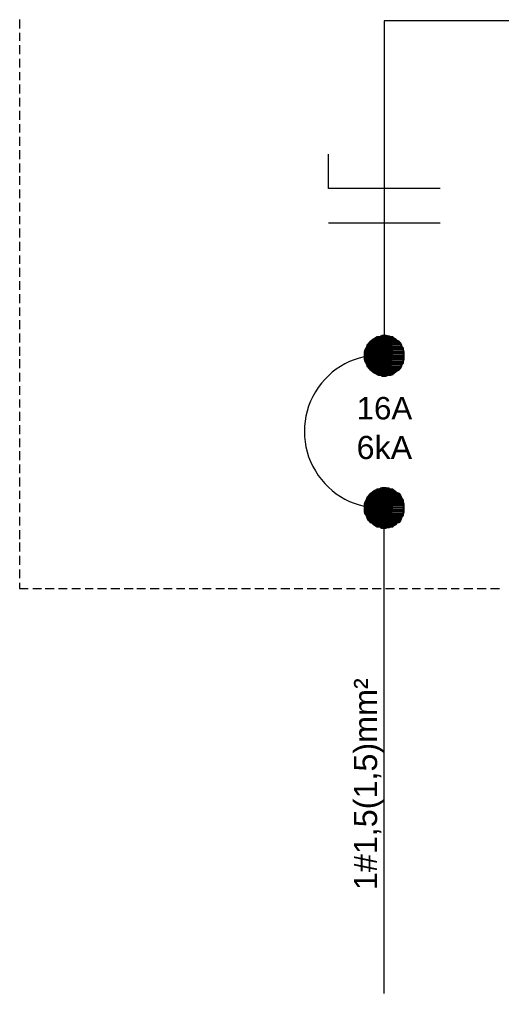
# Model space of a CAD drawing. Header units: millimetres. Extents: x 40 to 176, y -32 to 59.
# Drawn here: x 99.689 to 102.024, y 37.075 to 41.788 of the extents above; entities that cross this region are included whole.
import ezdxf

# ---------------------------------------------------------------- set-up
doc = ezdxf.new("R2010")
doc.units = ezdxf.units.MM
doc.layers.add('13 - Diagrama unifilar', color=7, linetype='Continuous', lineweight=30)
doc.styles.add('Arial0', font='arial.ttf', dxfattribs={"height": 3.14658})

msp = doc.modelspace()

# ---------------------------------------------------------------- hatches: boundary and pattern name
at = {"layer": '13 - Diagrama unifilar', "true_color": 0x000007}
h = msp.add_hatch(color=7, dxfattribs=at)
h.paths.add_polyline_path([(101.4977, 40.2501), (101.4194, 40.2501), (101.5046, 40.2431)])
h.paths.add_polyline_path([(101.4194, 40.2501), (101.5046, 40.2431), (101.4083, 40.2431)])
h = msp.add_hatch(color=7, dxfattribs=at)
h.paths.add_polyline_path([(101.4795, 40.2543), (101.4376, 40.2543), (101.4865, 40.2501)])
h.paths.add_polyline_path([(101.4376, 40.2543), (101.4865, 40.2501), (101.4264, 40.2501)])
h = msp.add_hatch(color=7, dxfattribs=at)
h.paths.add_polyline_path([(101.4655, 40.2571), (101.4446, 40.2571), (101.4795, 40.2543)])
h.paths.add_polyline_path([(101.4446, 40.2571), (101.4795, 40.2543), (101.4376, 40.2543)])
h = msp.add_hatch(color=7, dxfattribs=at)
h.paths.add_polyline_path([(101.541, 40.204), (101.372, 40.204), (101.5479, 40.197)])
h.paths.add_polyline_path([(101.372, 40.204), (101.5479, 40.197), (101.3692, 40.197)])
h = msp.add_hatch(color=7, dxfattribs=at)
h.paths.add_polyline_path([(101.5368, 40.2152), (101.3761, 40.2152), (101.541, 40.204)])
h.paths.add_polyline_path([(101.3761, 40.2152), (101.541, 40.204), (101.372, 40.204)])
h = msp.add_hatch(color=7, dxfattribs=at)
h.paths.add_polyline_path([(101.534, 40.2222), (101.3803, 40.2222), (101.5368, 40.2152)])
h.paths.add_polyline_path([(101.3803, 40.2222), (101.5368, 40.2152), (101.3761, 40.2152)])
h = msp.add_hatch(color=7, dxfattribs=at)
h.paths.add_polyline_path([(101.527, 40.2291), (101.3873, 40.2291), (101.534, 40.2222)])
h.paths.add_polyline_path([(101.3873, 40.2291), (101.534, 40.2222), (101.3803, 40.2222)])
h = msp.add_hatch(color=7, dxfattribs=at)
h.paths.add_polyline_path([(101.5186, 40.2333), (101.3943, 40.2333), (101.527, 40.2291)])
h.paths.add_polyline_path([(101.3943, 40.2333), (101.527, 40.2291), (101.3873, 40.2291)])
h = msp.add_hatch(color=7, dxfattribs=at)
h.paths.add_polyline_path([(101.5116, 40.2403), (101.4013, 40.2403), (101.5186, 40.2333)])
h.paths.add_polyline_path([(101.4013, 40.2403), (101.5186, 40.2333), (101.3943, 40.2333)])
h = msp.add_hatch(color=7, dxfattribs=at)
h.paths.add_polyline_path([(101.5046, 40.2431), (101.4083, 40.2431), (101.5116, 40.2403)])
h.paths.add_polyline_path([(101.4083, 40.2431), (101.5116, 40.2403), (101.4013, 40.2403)])
h = msp.add_hatch(color=7, dxfattribs=at)
h.paths.add_polyline_path([(101.5479, 40.19), (101.365, 40.19), (101.5507, 40.1789)])
h.paths.add_polyline_path([(101.365, 40.19), (101.5507, 40.1789), (101.3622, 40.1789)])
h = msp.add_hatch(color=7, dxfattribs=at)
h.paths.add_polyline_path([(101.5507, 40.1789), (101.3622, 40.1789), (101.5507, 40.1719)])
h.paths.add_polyline_path([(101.3622, 40.1789), (101.5507, 40.1719), (101.3622, 40.1719)])
h = msp.add_hatch(color=7, dxfattribs=at)
h.paths.add_polyline_path([(101.5507, 40.1719), (101.3622, 40.1719), (101.5507, 40.1607)])
h.paths.add_polyline_path([(101.3622, 40.1719), (101.5507, 40.1607), (101.3622, 40.1607)])
h = msp.add_hatch(color=7, dxfattribs=at)
h.paths.add_polyline_path([(101.5507, 40.1607), (101.3622, 40.1607), (101.5507, 40.1509)])
h.paths.add_polyline_path([(101.3622, 40.1607), (101.5507, 40.1509), (101.3622, 40.1509)])
h = msp.add_hatch(color=7, dxfattribs=at)
h.paths.add_polyline_path([(101.5479, 40.197), (101.3692, 40.197), (101.5479, 40.19)])
h.paths.add_polyline_path([(101.3692, 40.197), (101.5479, 40.19), (101.365, 40.19)])
h = msp.add_hatch(color=7, dxfattribs=at)
h.paths.add_polyline_path([(101.5507, 40.1509), (101.3622, 40.1509), (101.5507, 40.1439)])
h.paths.add_polyline_path([(101.3622, 40.1509), (101.5507, 40.1439), (101.3622, 40.1439)])
h = msp.add_hatch(color=7, dxfattribs=at)
h.paths.add_polyline_path([(101.5507, 40.1439), (101.3622, 40.1439), (101.5479, 40.1328)])
h.paths.add_polyline_path([(101.3622, 40.1439), (101.5479, 40.1328), (101.365, 40.1328)])
h = msp.add_hatch(color=7, dxfattribs=at)
h.paths.add_polyline_path([(101.5479, 40.1328), (101.365, 40.1328), (101.5479, 40.1258)])
h.paths.add_polyline_path([(101.365, 40.1328), (101.5479, 40.1258), (101.3692, 40.1258)])
h = msp.add_hatch(color=7, dxfattribs=at)
h.paths.add_polyline_path([(101.5479, 40.1258), (101.3692, 40.1258), (101.541, 40.1188)])
h.paths.add_polyline_path([(101.3692, 40.1258), (101.541, 40.1188), (101.372, 40.1188)])
h = msp.add_hatch(color=7, dxfattribs=at)
h.paths.add_polyline_path([(101.541, 40.1188), (101.372, 40.1188), (101.5368, 40.1076)])
h.paths.add_polyline_path([(101.372, 40.1188), (101.5368, 40.1076), (101.3761, 40.1076)])
h = msp.add_hatch(color=7, dxfattribs=at)
h.paths.add_polyline_path([(101.5368, 40.1076), (101.3761, 40.1076), (101.534, 40.1006)])
h.paths.add_polyline_path([(101.3761, 40.1076), (101.534, 40.1006), (101.3803, 40.1006)])
h = msp.add_hatch(color=7, dxfattribs=at)
h.paths.add_polyline_path([(101.534, 40.1006), (101.3803, 40.1006), (101.527, 40.0937)])
h.paths.add_polyline_path([(101.3803, 40.1006), (101.527, 40.0937), (101.3873, 40.0937)])
h = msp.add_hatch(color=7, dxfattribs=at)
h.paths.add_polyline_path([(101.527, 40.0937), (101.3873, 40.0937), (101.5186, 40.0895)])
h.paths.add_polyline_path([(101.3873, 40.0937), (101.5186, 40.0895), (101.3943, 40.0895)])
h = msp.add_hatch(color=7, dxfattribs=at)
h.paths.add_polyline_path([(101.5186, 40.0895), (101.3943, 40.0895), (101.5116, 40.0825)])
h.paths.add_polyline_path([(101.3943, 40.0895), (101.5116, 40.0825), (101.4013, 40.0825)])
h = msp.add_hatch(color=7, dxfattribs=at)
h.paths.add_polyline_path([(101.5116, 40.0825), (101.4013, 40.0825), (101.5046, 40.0783)])
h.paths.add_polyline_path([(101.4013, 40.0825), (101.5046, 40.0783), (101.4083, 40.0783)])
h = msp.add_hatch(color=7, dxfattribs=at)
h.paths.add_polyline_path([(101.5046, 40.0783), (101.4083, 40.0783), (101.4977, 40.0713)])
h.paths.add_polyline_path([(101.4083, 40.0783), (101.4977, 40.0713), (101.4194, 40.0713)])
h = msp.add_hatch(color=7, dxfattribs=at)
h.paths.add_polyline_path([(101.4977, 40.0713), (101.4194, 40.0713), (101.4865, 40.0685)])
h.paths.add_polyline_path([(101.4194, 40.0713), (101.4865, 40.0685), (101.4264, 40.0685)])
h = msp.add_hatch(color=7, dxfattribs=at)
h.paths.add_polyline_path([(101.4376, 40.0685), (101.4446, 40.0643), (101.4655, 40.0643)])
h.paths.add_polyline_path([(101.4446, 40.0643), (101.4655, 40.0643), (101.4613, 40.0643)])
for points in [[(101.4376, 40.0685), (101.4795, 40.0685), (101.4655, 40.0643)], [(101.4376, 39.331), (101.4795, 39.331), (101.4655, 39.3282)]]:
    msp.add_hatch(color=7, dxfattribs=at).paths.add_polyline_path(points)
h = msp.add_hatch(color=7, dxfattribs=at)
h.paths.add_polyline_path([(101.527, 39.4931), (101.3873, 39.4931), (101.534, 39.4847)])
h.paths.add_polyline_path([(101.3873, 39.4931), (101.534, 39.4847), (101.3803, 39.4847)])
h = msp.add_hatch(color=7, dxfattribs=at)
h.paths.add_polyline_path([(101.5186, 39.4958), (101.3943, 39.4958), (101.527, 39.4931)])
h.paths.add_polyline_path([(101.3943, 39.4958), (101.527, 39.4931), (101.3873, 39.4931)])
h = msp.add_hatch(color=7, dxfattribs=at)
h.paths.add_polyline_path([(101.5116, 39.5028), (101.4013, 39.5028), (101.5186, 39.4958)])
h.paths.add_polyline_path([(101.4013, 39.5028), (101.5186, 39.4958), (101.3943, 39.4958)])
h = msp.add_hatch(color=7, dxfattribs=at)
h.paths.add_polyline_path([(101.5046, 39.507), (101.4083, 39.507), (101.5116, 39.5028)])
h.paths.add_polyline_path([(101.4083, 39.507), (101.5116, 39.5028), (101.4013, 39.5028)])
h = msp.add_hatch(color=7, dxfattribs=at)
h.paths.add_polyline_path([(101.4977, 39.514), (101.4194, 39.514), (101.5046, 39.507)])
h.paths.add_polyline_path([(101.4194, 39.514), (101.5046, 39.507), (101.4083, 39.507)])
h = msp.add_hatch(color=7, dxfattribs=at)
h.paths.add_polyline_path([(101.4795, 39.5182), (101.4376, 39.5182), (101.4865, 39.514)])
h.paths.add_polyline_path([(101.4376, 39.5182), (101.4865, 39.514), (101.4264, 39.514)])
h = msp.add_hatch(color=7, dxfattribs=at)
h.paths.add_polyline_path([(101.4655, 39.521), (101.4446, 39.521), (101.4795, 39.5182)])
h.paths.add_polyline_path([(101.4446, 39.521), (101.4795, 39.5182), (101.4376, 39.5182)])
h = msp.add_hatch(color=7, dxfattribs=at)
h.paths.add_polyline_path([(101.5479, 39.4525), (101.365, 39.4525), (101.5507, 39.4428)])
h.paths.add_polyline_path([(101.365, 39.4525), (101.5507, 39.4428), (101.3622, 39.4428)])
h = msp.add_hatch(color=7, dxfattribs=at)
h.paths.add_polyline_path([(101.5479, 39.4609), (101.3692, 39.4609), (101.5479, 39.4525)])
h.paths.add_polyline_path([(101.3692, 39.4609), (101.5479, 39.4525), (101.365, 39.4525)])
h = msp.add_hatch(color=7, dxfattribs=at)
h.paths.add_polyline_path([(101.541, 39.4679), (101.372, 39.4679), (101.5479, 39.4609)])
h.paths.add_polyline_path([(101.372, 39.4679), (101.5479, 39.4609), (101.3692, 39.4609)])
h = msp.add_hatch(color=7, dxfattribs=at)
h.paths.add_polyline_path([(101.5368, 39.4777), (101.3761, 39.4777), (101.541, 39.4679)])
h.paths.add_polyline_path([(101.3761, 39.4777), (101.541, 39.4679), (101.372, 39.4679)])
h = msp.add_hatch(color=7, dxfattribs=at)
h.paths.add_polyline_path([(101.534, 39.4847), (101.3803, 39.4847), (101.5368, 39.4777)])
h.paths.add_polyline_path([(101.3803, 39.4847), (101.5368, 39.4777), (101.3761, 39.4777)])
h = msp.add_hatch(color=7, dxfattribs=at)
h.paths.add_polyline_path([(101.5507, 39.4428), (101.3622, 39.4428), (101.5507, 39.4358)])
h.paths.add_polyline_path([(101.3622, 39.4428), (101.5507, 39.4358), (101.3622, 39.4358)])
h = msp.add_hatch(color=7, dxfattribs=at)
h.paths.add_polyline_path([(101.5507, 39.4358), (101.3622, 39.4358), (101.5507, 39.4246)])
h.paths.add_polyline_path([(101.3622, 39.4358), (101.5507, 39.4246), (101.3622, 39.4246)])
h = msp.add_hatch(color=7, dxfattribs=at)
h.paths.add_polyline_path([(101.5507, 39.4246), (101.3622, 39.4246), (101.5507, 39.4134)])
h.paths.add_polyline_path([(101.3622, 39.4246), (101.5507, 39.4134), (101.3622, 39.4134)])
h = msp.add_hatch(color=7, dxfattribs=at)
h.paths.add_polyline_path([(101.5507, 39.4134), (101.3622, 39.4134), (101.5507, 39.4065)])
h.paths.add_polyline_path([(101.3622, 39.4134), (101.5507, 39.4065), (101.3622, 39.4065)])
h = msp.add_hatch(color=7, dxfattribs=at)
h.paths.add_polyline_path([(101.5507, 39.4065), (101.3622, 39.4065), (101.5479, 39.3953)])
h.paths.add_polyline_path([(101.3622, 39.4065), (101.5479, 39.3953), (101.365, 39.3953)])
h = msp.add_hatch(color=7, dxfattribs=at)
h.paths.add_polyline_path([(101.5479, 39.3953), (101.365, 39.3953), (101.5479, 39.3883)])
h.paths.add_polyline_path([(101.365, 39.3953), (101.5479, 39.3883), (101.3692, 39.3883)])
h = msp.add_hatch(color=7, dxfattribs=at)
h.paths.add_polyline_path([(101.5479, 39.3883), (101.3692, 39.3883), (101.541, 39.3813)])
h.paths.add_polyline_path([(101.3692, 39.3883), (101.541, 39.3813), (101.372, 39.3813)])
h = msp.add_hatch(color=7, dxfattribs=at)
h.paths.add_polyline_path([(101.541, 39.3813), (101.372, 39.3813), (101.5368, 39.3715)])
h.paths.add_polyline_path([(101.372, 39.3813), (101.5368, 39.3715), (101.3761, 39.3715)])
h = msp.add_hatch(color=7, dxfattribs=at)
h.paths.add_polyline_path([(101.5368, 39.3715), (101.3761, 39.3715), (101.534, 39.3632)])
h.paths.add_polyline_path([(101.3761, 39.3715), (101.534, 39.3632), (101.3803, 39.3632)])
h = msp.add_hatch(color=7, dxfattribs=at)
h.paths.add_polyline_path([(101.534, 39.3632), (101.3803, 39.3632), (101.527, 39.3562)])
h.paths.add_polyline_path([(101.3803, 39.3632), (101.527, 39.3562), (101.3873, 39.3562)])
h = msp.add_hatch(color=7, dxfattribs=at)
h.paths.add_polyline_path([(101.527, 39.3562), (101.3873, 39.3562), (101.5186, 39.3534)])
h.paths.add_polyline_path([(101.3873, 39.3562), (101.5186, 39.3534), (101.3943, 39.3534)])
h = msp.add_hatch(color=7, dxfattribs=at)
h.paths.add_polyline_path([(101.5186, 39.3534), (101.3943, 39.3534), (101.5116, 39.3464)])
h.paths.add_polyline_path([(101.3943, 39.3534), (101.5116, 39.3464), (101.4013, 39.3464)])
h = msp.add_hatch(color=7, dxfattribs=at)
h.paths.add_polyline_path([(101.5116, 39.3464), (101.4013, 39.3464), (101.5046, 39.3422)])
h.paths.add_polyline_path([(101.4013, 39.3464), (101.5046, 39.3422), (101.4083, 39.3422)])
h = msp.add_hatch(color=7, dxfattribs=at)
h.paths.add_polyline_path([(101.5046, 39.3422), (101.4083, 39.3422), (101.4977, 39.3352)])
h.paths.add_polyline_path([(101.4083, 39.3422), (101.4977, 39.3352), (101.4194, 39.3352)])
h = msp.add_hatch(color=7, dxfattribs=at)
h.paths.add_polyline_path([(101.4865, 39.3352), (101.4264, 39.3352), (101.4795, 39.331)])
h.paths.add_polyline_path([(101.4264, 39.3352), (101.4795, 39.331), (101.4376, 39.331)])
h = msp.add_hatch(color=7, dxfattribs=at)
h.paths.add_polyline_path([(101.4376, 39.331), (101.4446, 39.3282), (101.4655, 39.3282)])
h.paths.add_polyline_path([(101.4446, 39.3282), (101.4655, 39.3282), (101.4613, 39.3282)])

# ---------------------------------------------------------------- linework, layer by layer
at = {"layer": '13 - Diagrama unifilar', "color": 6, "linetype": 'Continuous', "lineweight": 20, "true_color": 0x000006}
for points in [[(99.6889, 41.7879), (99.6889, 41.7446), (99.6889, 41.7446)], [(99.6889, 41.7237), (99.6889, 41.6846), (99.6889, 41.6846)], [(99.6889, 41.6636), (99.6889, 41.6203), (99.6889, 41.6203)], [(99.6889, 41.598), (99.6889, 41.5561), (99.6889, 41.5561)], [(99.6889, 41.5337), (99.6889, 41.4946), (99.6889, 41.4946)], [(99.6889, 41.4737), (99.6889, 41.4304), (99.6889, 41.4304)], [(99.6889, 41.4094), (99.6889, 41.3661), (99.6889, 41.3661)], [(99.6889, 41.3452), (99.6889, 41.3019), (99.6889, 41.3019)], [(99.6889, 41.2809), (99.6889, 41.2404), (99.6889, 41.2404)], [(99.6889, 41.2194), (99.6889, 41.1761), (99.6889, 41.1761)], [(99.6889, 41.1552), (99.6889, 41.1119), (99.6889, 41.1119)], [(99.6889, 41.0909), (99.6889, 41.0476), (99.6889, 41.0476)], [(99.6889, 41.0295), (99.6889, 40.9876), (99.6889, 40.9876)], [(99.6889, 40.9652), (99.6889, 40.9233), (99.6889, 40.9233)], [(99.6889, 40.901), (99.6889, 40.8591), (99.6889, 40.8591)], [(99.6889, 40.8367), (99.6889, 40.7976), (99.6889, 40.7976)], [(99.6889, 40.7767), (99.6889, 40.7334), (99.6889, 40.7334)], [(99.6889, 40.7124), (99.6889, 40.6691), (99.6889, 40.6691)], [(99.6889, 40.6468), (99.6889, 40.6049), (99.6889, 40.6049)], [(99.6889, 40.5867), (99.6889, 40.5434), (99.6889, 40.5434)], [(99.6889, 40.5225), (99.6889, 40.4792), (99.6889, 40.4792)], [(99.6889, 40.4582), (99.6889, 40.4149), (99.6889, 40.4149)], [(99.6889, 40.394), (99.6889, 40.3549), (99.6889, 40.3549)], [(99.6889, 40.3325), (99.6889, 40.2892), (99.6889, 40.2892)], [(99.6889, 40.2683), (99.6889, 40.225), (99.6889, 40.225)], [(99.6889, 40.204), (99.6889, 40.1607), (99.6889, 40.1607)], [(99.6889, 40.1439), (99.6889, 40.1006), (99.6889, 40.1006)], [(99.6889, 40.0783), (99.6889, 40.0364), (99.6889, 40.0364)], [(99.6889, 40.014), (99.6889, 39.9721), (99.6889, 39.9721)], [(99.6889, 39.9498), (99.6889, 39.9107), (99.6889, 39.9107)], [(99.6889, 39.8897), (99.6889, 39.8464), (99.6889, 39.8464)], [(99.6889, 39.8255), (99.6889, 39.7822), (99.6889, 39.7822)], [(99.6889, 39.7612), (99.6889, 39.7179), (99.6889, 39.7179)], [(99.6889, 39.6998), (99.6889, 39.6565), (99.6889, 39.6565)], [(99.6889, 39.6355), (99.6889, 39.5922), (99.6889, 39.5922)], [(99.6889, 39.5713), (99.6889, 39.528), (99.6889, 39.528)], [(99.6889, 39.507), (99.6889, 39.4679), (99.6889, 39.4679)], [(99.6889, 39.4456), (99.6889, 39.4037), (99.6889, 39.4037)], [(99.6889, 39.3813), (99.6889, 39.3394), (99.6889, 39.3394)], [(99.6889, 39.3171), (99.6889, 39.2738), (99.6889, 39.2738)], [(99.6889, 39.257), (99.6889, 39.2137), (99.6889, 39.2137)], [(99.6889, 39.1928), (99.6889, 39.1495), (99.6889, 39.1495)], [(99.6889, 39.1271), (99.6889, 39.0852), (99.6889, 39.0852)], [(99.6889, 39.0629), (99.6889, 39.0349), (99.7308, 39.0349)], [(99.7531, 39.0349), (99.795, 39.0349), (99.795, 39.0349)], [(99.8132, 39.0349), (99.8565, 39.0349), (99.8565, 39.0349)], [(99.8774, 39.0349), (99.9207, 39.0349), (99.9207, 39.0349)], [(99.9417, 39.0349), (99.985, 39.0349), (99.985, 39.0349)], [(100.0073, 39.0349), (100.0464, 39.0349), (100.0464, 39.0349)], [(100.0674, 39.0349), (100.1107, 39.0349), (100.1107, 39.0349)], [(100.1316, 39.0349), (100.1749, 39.0349), (100.1749, 39.0349)], [(100.1959, 39.0349), (100.2392, 39.0349), (100.2392, 39.0349)], [(100.2573, 39.0349), (100.2992, 39.0349), (100.2992, 39.0349)], [(100.3216, 39.0349), (100.3649, 39.0349), (100.3649, 39.0349)], [(100.3858, 39.0349), (100.4291, 39.0349), (100.4291, 39.0349)], [(100.4501, 39.0349), (100.4892, 39.0349), (100.4892, 39.0349)], [(100.5102, 39.0349), (100.5535, 39.0349), (100.5535, 39.0349)], [(100.5758, 39.0349), (100.6177, 39.0349), (100.6177, 39.0349)], [(100.6401, 39.0349), (100.682, 39.0349), (100.682, 39.0349)], [(100.7001, 39.0349), (100.7434, 39.0349), (100.7434, 39.0349)], [(100.7644, 39.0349), (100.8077, 39.0349), (100.8077, 39.0349)], [(100.8286, 39.0349), (100.8719, 39.0349), (100.8719, 39.0349)], [(100.8929, 39.0349), (100.9334, 39.0349), (100.9334, 39.0349)], [(100.9543, 39.0349), (100.9976, 39.0349), (100.9976, 39.0349)], [(101.0186, 39.0349), (101.0619, 39.0349), (101.0619, 39.0349)], [(101.0828, 39.0349), (101.1261, 39.0349), (101.1261, 39.0349)], [(101.1443, 39.0349), (101.1862, 39.0349), (101.1862, 39.0349)], [(101.2085, 39.0349), (101.2504, 39.0349), (101.2504, 39.0349)], [(101.2728, 39.0349), (101.3147, 39.0349), (101.3147, 39.0349)], [(101.337, 39.0349), (101.3761, 39.0349), (101.3761, 39.0349)], [(101.3971, 39.0349), (101.4404, 39.0349), (101.4404, 39.0349)], [(101.4613, 39.0349), (101.5046, 39.0349), (101.5046, 39.0349)], [(101.527, 39.0349), (101.5689, 39.0349), (101.5689, 39.0349)], [(101.5912, 39.0349), (101.6304, 39.0349), (101.6304, 39.0349)], [(101.6513, 39.0349), (101.6946, 39.0349), (101.6946, 39.0349)], [(101.7156, 39.0349), (101.7589, 39.0349), (101.7589, 39.0349)], [(101.7798, 39.0349), (101.8189, 39.0349), (101.8189, 39.0349)], [(101.8413, 39.0349), (101.8846, 39.0349), (101.8846, 39.0349)], [(101.9055, 39.0349), (101.9488, 39.0349), (101.9488, 39.0349)], [(101.9698, 39.0349), (102.0131, 39.0349), (102.0131, 39.0349)]]:
    msp.add_lwpolyline(points, dxfattribs=at)
at = {"layer": '13 - Diagrama unifilar', "color": 7, "linetype": 'Continuous', "lineweight": 20, "true_color": 0x000007}
for points in [[(110.5696, 41.7809), (101.4544, 41.7809), (101.4544, 40.1607)], [(101.7267, 40.9694), (101.4544, 40.9694), (101.1862, 40.9694), (101.1862, 41.137)], [(101.7267, 40.8018), (101.4544, 40.8018), (101.1862, 40.8018)], [(101.4544, 37.0753), (101.4544, 39.4246), (101.4544, 39.4246)]]:
    msp.add_lwpolyline(points, dxfattribs=at)
at = {"layer": '13 - Diagrama unifilar', "color": 7, "linetype": 'Continuous', "lineweight": -2, "true_color": 0x000007}
for points in [[(101.4194, 40.2501), (101.5046, 40.2431), (101.4083, 40.2431)], [(101.4264, 40.2501), (101.4977, 40.2501), (101.4194, 40.2501)], [(101.4977, 40.2501), (101.4194, 40.2501), (101.5046, 40.2431)], [(101.4376, 40.2543), (101.4865, 40.2501), (101.4264, 40.2501)], [(101.4865, 40.2501), (101.4264, 40.2501), (101.4977, 40.2501)], [(101.4446, 40.2571), (101.4795, 40.2543), (101.4376, 40.2543)], [(101.4795, 40.2543), (101.4376, 40.2543), (101.4865, 40.2501)], [(101.4613, 40.2571), (101.4655, 40.2571), (101.4446, 40.2571)], [(101.4655, 40.2571), (101.4446, 40.2571), (101.4795, 40.2543)], [(101.372, 40.204), (101.5479, 40.197), (101.3692, 40.197)], [(101.3761, 40.2152), (101.541, 40.204), (101.372, 40.204)], [(101.541, 40.204), (101.372, 40.204), (101.5479, 40.197)], [(101.3803, 40.2222), (101.5368, 40.2152), (101.3761, 40.2152)], [(101.5368, 40.2152), (101.3761, 40.2152), (101.541, 40.204)], [(101.3873, 40.2291), (101.534, 40.2222), (101.3803, 40.2222)], [(101.534, 40.2222), (101.3803, 40.2222), (101.5368, 40.2152)], [(101.3943, 40.2333), (101.527, 40.2291), (101.3873, 40.2291)], [(101.527, 40.2291), (101.3873, 40.2291), (101.534, 40.2222)], [(101.4013, 40.2403), (101.5186, 40.2333), (101.3943, 40.2333)], [(101.5186, 40.2333), (101.3943, 40.2333), (101.527, 40.2291)], [(101.4083, 40.2431), (101.5116, 40.2403), (101.4013, 40.2403)], [(101.5116, 40.2403), (101.4013, 40.2403), (101.5186, 40.2333)], [(101.5046, 40.2431), (101.4083, 40.2431), (101.5116, 40.2403)], [(101.365, 40.19), (101.5507, 40.1789), (101.3622, 40.1789)], [(101.5507, 40.1789), (101.3622, 40.1789), (101.5507, 40.1719)], [(101.3622, 40.1789), (101.5507, 40.1719), (101.3622, 40.1719)], [(101.5507, 40.1719), (101.3622, 40.1719), (101.5507, 40.1607)], [(101.3622, 40.1719), (101.5507, 40.1607), (101.3622, 40.1607)], [(101.5507, 40.1607), (101.3622, 40.1607), (101.5507, 40.1509)], [(101.3622, 40.1607), (101.5507, 40.1509), (101.3622, 40.1509)], [(101.3692, 40.197), (101.5479, 40.19), (101.365, 40.19)], [(101.5479, 40.19), (101.365, 40.19), (101.5507, 40.1789)], [(101.5479, 40.197), (101.3692, 40.197), (101.5479, 40.19)], [(101.5507, 40.1509), (101.3622, 40.1509), (101.5507, 40.1439)], [(101.3622, 40.1509), (101.5507, 40.1439), (101.3622, 40.1439)], [(101.5507, 40.1439), (101.3622, 40.1439), (101.5479, 40.1328)], [(101.3622, 40.1439), (101.5479, 40.1328), (101.365, 40.1328)], [(101.5479, 40.1328), (101.365, 40.1328), (101.5479, 40.1258)], [(101.365, 40.1328), (101.5479, 40.1258), (101.3692, 40.1258)], [(101.5479, 40.1258), (101.3692, 40.1258), (101.541, 40.1188)], [(101.3692, 40.1258), (101.541, 40.1188), (101.372, 40.1188)], [(101.541, 40.1188), (101.372, 40.1188), (101.5368, 40.1076)], [(101.372, 40.1188), (101.5368, 40.1076), (101.3761, 40.1076)], [(101.5368, 40.1076), (101.3761, 40.1076), (101.534, 40.1006)], [(101.3761, 40.1076), (101.534, 40.1006), (101.3803, 40.1006)], [(101.534, 40.1006), (101.3803, 40.1006), (101.527, 40.0937)], [(101.3803, 40.1006), (101.527, 40.0937), (101.3873, 40.0937)], [(101.527, 40.0937), (101.3873, 40.0937), (101.5186, 40.0895)], [(101.3873, 40.0937), (101.5186, 40.0895), (101.3943, 40.0895)], [(101.5186, 40.0895), (101.3943, 40.0895), (101.5116, 40.0825)], [(101.3943, 40.0895), (101.5116, 40.0825), (101.4013, 40.0825)], [(101.5116, 40.0825), (101.4013, 40.0825), (101.5046, 40.0783)], [(101.4013, 40.0825), (101.5046, 40.0783), (101.4083, 40.0783)], [(101.5046, 40.0783), (101.4083, 40.0783), (101.4977, 40.0713)], [(101.4083, 40.0783), (101.4977, 40.0713), (101.4194, 40.0713)], [(101.4977, 40.0713), (101.4194, 40.0713), (101.4865, 40.0685)], [(101.4194, 40.0713), (101.4865, 40.0685), (101.4264, 40.0685)], [(101.4865, 40.0685), (101.4264, 40.0685), (101.4795, 40.0685)], [(101.4264, 40.0685), (101.4795, 40.0685), (101.4376, 40.0685)], [(101.4376, 40.0685), (101.4446, 40.0643), (101.4655, 40.0643)], [(101.4376, 40.0685), (101.4795, 40.0685), (101.4655, 40.0643)], [(101.4446, 40.0643), (101.4655, 40.0643), (101.4613, 40.0643)], [(101.3873, 39.4931), (101.534, 39.4847), (101.3803, 39.4847)], [(101.3943, 39.4958), (101.527, 39.4931), (101.3873, 39.4931)], [(101.527, 39.4931), (101.3873, 39.4931), (101.534, 39.4847)], [(101.4013, 39.5028), (101.5186, 39.4958), (101.3943, 39.4958)], [(101.5186, 39.4958), (101.3943, 39.4958), (101.527, 39.4931)], [(101.4083, 39.507), (101.5116, 39.5028), (101.4013, 39.5028)], [(101.5116, 39.5028), (101.4013, 39.5028), (101.5186, 39.4958)], [(101.4194, 39.514), (101.5046, 39.507), (101.4083, 39.507)], [(101.5046, 39.507), (101.4083, 39.507), (101.5116, 39.5028)], [(101.4264, 39.514), (101.4977, 39.514), (101.4194, 39.514)], [(101.4977, 39.514), (101.4194, 39.514), (101.5046, 39.507)], [(101.4376, 39.5182), (101.4865, 39.514), (101.4264, 39.514)], [(101.4865, 39.514), (101.4264, 39.514), (101.4977, 39.514)], [(101.4446, 39.521), (101.4795, 39.5182), (101.4376, 39.5182)], [(101.4795, 39.5182), (101.4376, 39.5182), (101.4865, 39.514)], [(101.4613, 39.521), (101.4655, 39.521), (101.4446, 39.521)], [(101.4655, 39.521), (101.4446, 39.521), (101.4795, 39.5182)], [(101.365, 39.4525), (101.5507, 39.4428), (101.3622, 39.4428)], [(101.3692, 39.4609), (101.5479, 39.4525), (101.365, 39.4525)], [(101.5479, 39.4525), (101.365, 39.4525), (101.5507, 39.4428)], [(101.372, 39.4679), (101.5479, 39.4609), (101.3692, 39.4609)], [(101.5479, 39.4609), (101.3692, 39.4609), (101.5479, 39.4525)], [(101.3761, 39.4777), (101.541, 39.4679), (101.372, 39.4679)], [(101.541, 39.4679), (101.372, 39.4679), (101.5479, 39.4609)], [(101.3803, 39.4847), (101.5368, 39.4777), (101.3761, 39.4777)], [(101.5368, 39.4777), (101.3761, 39.4777), (101.541, 39.4679)], [(101.534, 39.4847), (101.3803, 39.4847), (101.5368, 39.4777)], [(101.5507, 39.4428), (101.3622, 39.4428), (101.5507, 39.4358)], [(101.3622, 39.4428), (101.5507, 39.4358), (101.3622, 39.4358)], [(101.5507, 39.4358), (101.3622, 39.4358), (101.5507, 39.4246)], [(101.3622, 39.4358), (101.5507, 39.4246), (101.3622, 39.4246)], [(101.5507, 39.4246), (101.3622, 39.4246), (101.5507, 39.4134)], [(101.3622, 39.4246), (101.5507, 39.4134), (101.3622, 39.4134)], [(101.5507, 39.4134), (101.3622, 39.4134), (101.5507, 39.4065)], [(101.3622, 39.4134), (101.5507, 39.4065), (101.3622, 39.4065)], [(101.5507, 39.4065), (101.3622, 39.4065), (101.5479, 39.3953)], [(101.3622, 39.4065), (101.5479, 39.3953), (101.365, 39.3953)], [(101.5479, 39.3953), (101.365, 39.3953), (101.5479, 39.3883)], [(101.365, 39.3953), (101.5479, 39.3883), (101.3692, 39.3883)], [(101.5479, 39.3883), (101.3692, 39.3883), (101.541, 39.3813)], [(101.3692, 39.3883), (101.541, 39.3813), (101.372, 39.3813)], [(101.541, 39.3813), (101.372, 39.3813), (101.5368, 39.3715)], [(101.372, 39.3813), (101.5368, 39.3715), (101.3761, 39.3715)], [(101.5368, 39.3715), (101.3761, 39.3715), (101.534, 39.3632)], [(101.3761, 39.3715), (101.534, 39.3632), (101.3803, 39.3632)], [(101.534, 39.3632), (101.3803, 39.3632), (101.527, 39.3562)], [(101.3803, 39.3632), (101.527, 39.3562), (101.3873, 39.3562)], [(101.527, 39.3562), (101.3873, 39.3562), (101.5186, 39.3534)], [(101.3873, 39.3562), (101.5186, 39.3534), (101.3943, 39.3534)], [(101.5186, 39.3534), (101.3943, 39.3534), (101.5116, 39.3464)], [(101.3943, 39.3534), (101.5116, 39.3464), (101.4013, 39.3464)], [(101.5116, 39.3464), (101.4013, 39.3464), (101.5046, 39.3422)], [(101.4013, 39.3464), (101.5046, 39.3422), (101.4083, 39.3422)], [(101.5046, 39.3422), (101.4083, 39.3422), (101.4977, 39.3352)], [(101.4083, 39.3422), (101.4977, 39.3352), (101.4194, 39.3352)], [(101.4977, 39.3352), (101.4194, 39.3352), (101.4865, 39.3352)], [(101.4194, 39.3352), (101.4865, 39.3352), (101.4264, 39.3352)], [(101.4865, 39.3352), (101.4264, 39.3352), (101.4795, 39.331)], [(101.4264, 39.3352), (101.4795, 39.331), (101.4376, 39.331)], [(101.4376, 39.331), (101.4446, 39.3282), (101.4655, 39.3282)], [(101.4376, 39.331), (101.4795, 39.331), (101.4655, 39.3282)], [(101.4446, 39.3282), (101.4655, 39.3282), (101.4613, 39.3282)]]:
    msp.add_lwpolyline(points, close=True, dxfattribs=at)
at = {"layer": '13 - Diagrama unifilar', "color": 7, "linetype": 'Continuous', "lineweight": 20, "true_color": 0x000007}
msp.add_open_spline([(101.4586, 40.1635), (101.3217, 40.1719), (101.1918, 40.1034), (101.1219, 39.9861), (101.1219, 39.9861), (101.0507, 39.8688), (101.0507, 39.7207), (101.1219, 39.6034), (101.1219, 39.6034), (101.1918, 39.4861), (101.3217, 39.4176), (101.4586, 39.4246)], degree=3, knots=[0, 0, 0, 0, 0.083333, 0.083333, 0.083333, 0.083334, 0.166667, 0.166667, 0.166667, 0.166668, 1, 1, 1, 1], dxfattribs=at)

# ---------------------------------------------------------------- texts
at = {"layer": '13 - Diagrama unifilar', "color": 7, "true_color": 0x000007, "style": 'Arial0'}
for s, height, p in [('16A', 0.10845, (101.3217, 39.8531)), ('6kA', 0.11173, (101.3217, 39.6614))]:
    msp.add_text(s, height=height, dxfattribs=at).set_placement(p)
msp.add_text('1#1,5(1,5)mm²', height=0.111952, rotation=90, dxfattribs=at).set_placement((101.4208, 37.5753))

doc.saveas('drawing.dxf')
